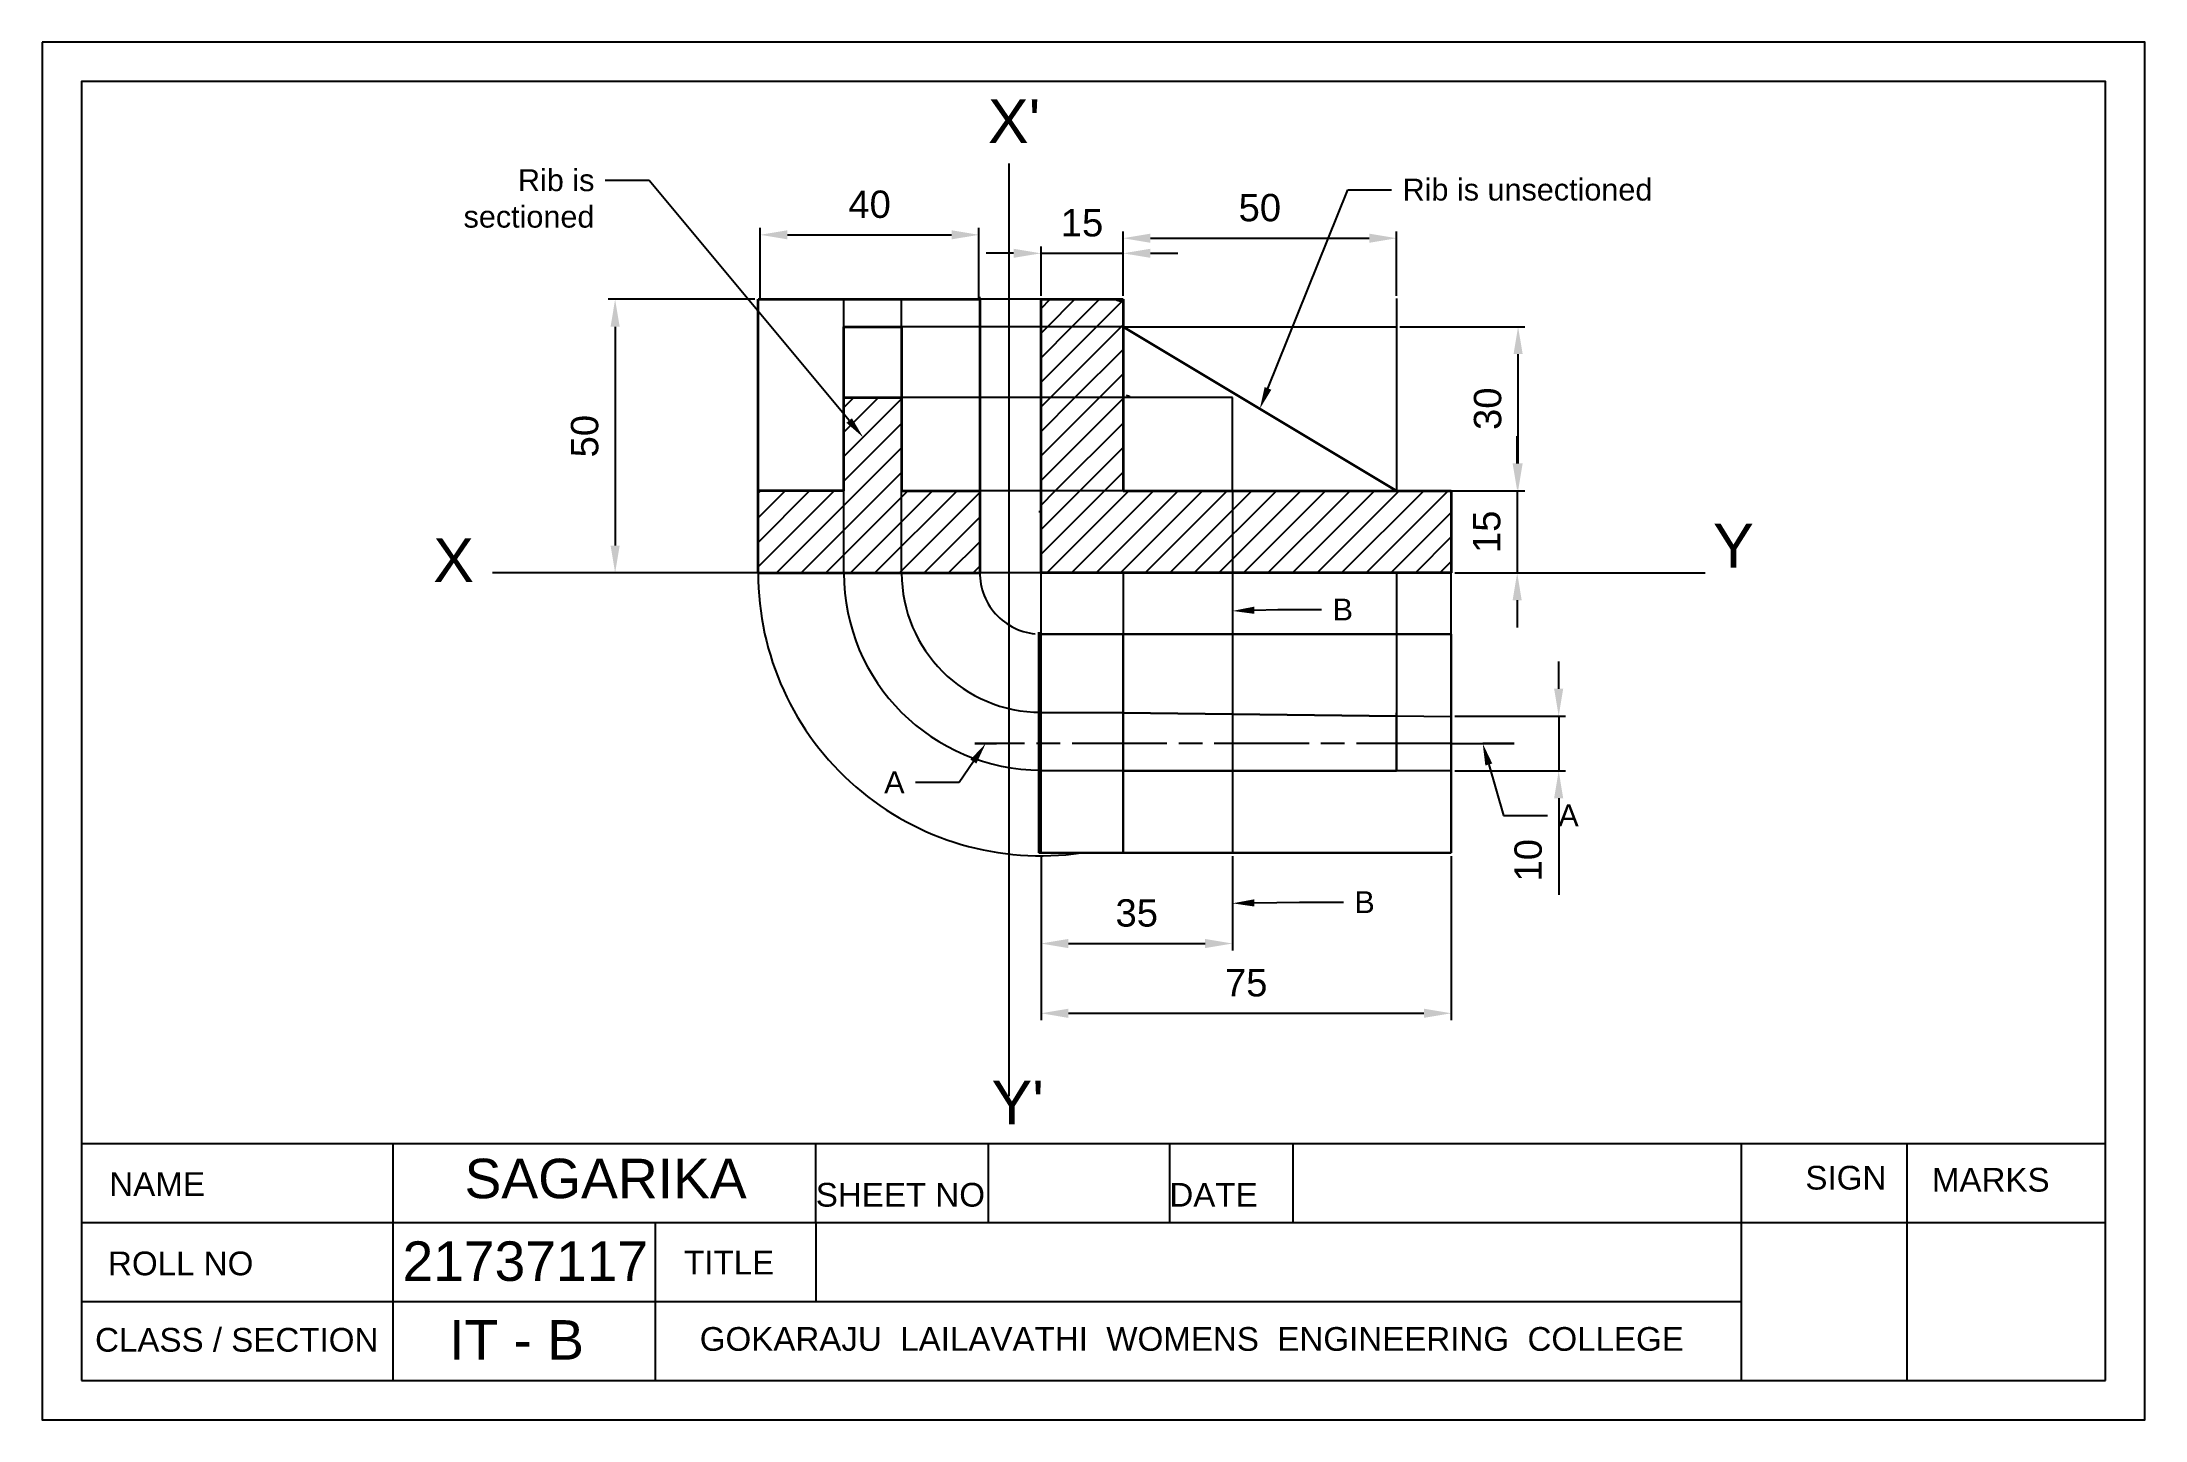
# Model space of a CAD drawing. Header units: millimetres. Extents: x 0 to 266, y 0 to 174.
import ezdxf
from ezdxf import colors
from ezdxf.entities.mleader import LeaderData, LeaderLine
from ezdxf.math import Vec2, Vec3

# ---------------------------------------------------------------- set-up
doc = ezdxf.new("R2010")
doc.units = ezdxf.units.MM
doc.header["$PDMODE"] = 35
doc.linetypes.add('ACAD_ISO08W100', pattern=[36, 24, -3, 6, -3])
doc.styles.get("Standard").update_dxf_attribs({"font": 'arial.ttf'})
doc.dimstyles.new('ISO-25', dxfattribs={"dimtxt": 5, "dimasz": 5, "dimexe": 1.25, "dimexo": 0.625, "dimgap": 3, "dimtad": 1, "dimdec": 0, "dimtxsty": 'Standard', "dimcen": 2.5, "dimadec": 0, "dimazin": 0, "dimtfac": 1, "dimtdec": 0, "dimtmove": 0, "dimatfit": 3, "dimfxl": 1, "dimarcsym": 0})
pattern_1 = [(45, (0.0693, 45.3847), (-1.554727, 1.554727), [])]

# ---------------------------------------------------------------- blocks, each defined once
blk = doc.blocks.new('*D10')
at = {"color": 0, "lineweight": -2, "transparency": 16777216}
for p, q in [((191.98, 92.54), (191.98, 96.01)), ((178.82, 89.08), (192.84, 89.08)), ((191.98, 89.08), (191.98, 82.16)), ((178.82, 82.16), (192.84, 82.16)), ((191.98, 78.69), (191.98, 66.45))]:
    blk.add_line(p, q, dxfattribs=at)
at = {"color": 0, "transparency": 16777216}
for points in [[(191.4, 92.54), (192.55, 92.54), (191.98, 89.08)], [(191.4, 78.69), (192.55, 78.69), (191.98, 82.16)]]:
    blk.add_solid(points, dxfattribs=at)
at = {"layer": 'Defpoints', "color": 0, "transparency": 16777216}
for p in [(178.38, 89.08), (178.38, 82.16), (191.98, 82.16)]:
    blk.add_point(p, dxfattribs=at)
at = {"color": 0, "transparency": 16777216, "insert": (188.13, 70.84), "char_height": 3.463, "attachment_point": 5, "rotation": 90}
blk.add_mtext('10', dxfattribs=at)
blk = doc.blocks.new('*D11')
at = {"color": 0, "lineweight": -2, "transparency": 16777216}
for p, q in [((90.21, 141.84), (71.68, 141.84)), ((72.54, 138.37), (72.54, 110.67)), ((90.21, 107.21), (71.68, 107.21))]:
    blk.add_line(p, q, dxfattribs=at)
at = {"color": 0, "transparency": 16777216}
for points in [[(71.97, 138.37), (73.12, 138.37), (72.54, 141.84)], [(71.97, 110.67), (73.12, 110.67), (72.54, 107.21)]]:
    blk.add_solid(points, dxfattribs=at)
at = {"layer": 'Defpoints', "color": 0, "transparency": 16777216}
for p in [(90.64, 141.84), (72.54, 107.21), (90.64, 107.21)]:
    blk.add_point(p, dxfattribs=at)
at = {"color": 0, "lineweight": -3, "transparency": 16777216, "insert": (68.7, 124.52), "char_height": 3.463, "attachment_point": 5, "rotation": 90}
blk.add_mtext('50', dxfattribs=at)
blk = doc.blocks.new('*D12')
at = {"color": 0, "lineweight": -2, "transparency": 16777216}
for p, q in [((122.98, 147.66), (119.52, 147.66)), ((126.45, 142.27), (126.45, 148.53)), ((126.45, 147.66), (136.83, 147.66)), ((136.83, 142.27), (136.83, 148.53)), ((140.3, 147.66), (143.76, 147.66))]:
    blk.add_line(p, q, dxfattribs=at)
at = {"color": 0, "transparency": 16777216}
for points in [[(122.98, 148.24), (122.98, 147.09), (126.45, 147.66)], [(140.3, 148.24), (140.3, 147.09), (136.83, 147.66)]]:
    blk.add_solid(points, dxfattribs=at)
at = {"layer": 'Defpoints', "color": 0, "transparency": 16777216}
for p in [(136.83, 147.66), (126.45, 141.84), (136.83, 141.84)]:
    blk.add_point(p, dxfattribs=at)
at = {"color": 0, "lineweight": -3, "transparency": 16777216, "insert": (131.64, 151.51), "char_height": 3.463, "attachment_point": 5}
blk.add_mtext('15', dxfattribs=at)
blk = doc.blocks.new('*D13')
at = {"color": 0, "lineweight": -2, "transparency": 16777216}
for p, q in [((136.83, 142.27), (136.83, 150.44)), ((140.3, 149.57), (168, 149.57)), ((171.46, 142.27), (171.46, 150.44))]:
    blk.add_line(p, q, dxfattribs=at)
at = {"color": 0, "transparency": 16777216}
for points in [[(140.3, 150.15), (140.3, 148.99), (136.83, 149.57)], [(168, 150.15), (168, 148.99), (171.46, 149.57)]]:
    blk.add_solid(points, dxfattribs=at)
at = {"layer": 'Defpoints', "color": 0, "transparency": 16777216}
for p in [(171.46, 149.57), (136.83, 141.84), (171.46, 141.84)]:
    blk.add_point(p, dxfattribs=at)
at = {"color": 0, "lineweight": -3, "transparency": 16777216, "insert": (154.15, 153.42), "char_height": 3.463, "attachment_point": 5}
blk.add_mtext('50', dxfattribs=at)
blk = doc.blocks.new('*D14')
at = {"color": 0, "lineweight": -2, "transparency": 16777216}
for p, q in [((186.73, 121.06), (186.73, 124.52)), ((178.82, 117.6), (187.59, 117.6)), ((186.73, 117.6), (186.73, 107.21)), ((178.82, 107.21), (187.59, 107.21)), ((186.73, 103.75), (186.73, 100.29))]:
    blk.add_line(p, q, dxfattribs=at)
at = {"color": 0, "transparency": 16777216}
for points in [[(186.15, 121.06), (187.3, 121.06), (186.73, 117.6)], [(186.15, 103.75), (187.3, 103.75), (186.73, 107.21)]]:
    blk.add_solid(points, dxfattribs=at)
at = {"layer": 'Defpoints', "color": 0, "transparency": 16777216}
for p in [(178.38, 117.6), (178.38, 107.21), (186.73, 107.21)]:
    blk.add_point(p, dxfattribs=at)
at = {"color": 0, "lineweight": -3, "transparency": 16777216, "insert": (182.88, 112.41), "char_height": 3.463, "attachment_point": 5, "rotation": 90}
blk.add_mtext('15', dxfattribs=at)
blk = doc.blocks.new('*D15')
at = {"color": 0, "lineweight": -2, "transparency": 16777216}
for p, q in [((126.45, 71.34), (126.45, 50.6)), ((178.38, 71.34), (178.38, 50.6)), ((129.91, 51.47), (174.92, 51.47))]:
    blk.add_line(p, q, dxfattribs=at)
at = {"color": 0, "transparency": 16777216}
for points in [[(129.91, 52.05), (129.91, 50.89), (126.45, 51.47)], [(174.92, 52.05), (174.92, 50.89), (178.38, 51.47)]]:
    blk.add_solid(points, dxfattribs=at)
at = {"layer": 'Defpoints', "color": 0, "transparency": 16777216}
for p in [(126.45, 71.77), (178.38, 71.77), (178.38, 51.47)]:
    blk.add_point(p, dxfattribs=at)
at = {"color": 0, "lineweight": -3, "transparency": 16777216, "insert": (152.42, 55.31), "char_height": 3.463, "attachment_point": 5}
blk.add_mtext('75', dxfattribs=at)
blk = doc.blocks.new('*D16')
at = {"color": 0, "lineweight": -2, "transparency": 16777216}
for p, q in [((126.45, 70.97), (126.45, 59.43)), ((150.68, 71.34), (150.68, 59.43)), ((129.91, 60.3), (147.22, 60.3))]:
    blk.add_line(p, q, dxfattribs=at)
at = {"color": 0, "transparency": 16777216}
for points in [[(129.91, 60.88), (129.91, 59.72), (126.45, 60.3)], [(147.22, 60.88), (147.22, 59.72), (150.68, 60.3)]]:
    blk.add_solid(points, dxfattribs=at)
at = {"layer": 'Defpoints', "color": 0, "transparency": 16777216}
for p in [(126.45, 71.41), (150.68, 71.77), (150.68, 60.3)]:
    blk.add_point(p, dxfattribs=at)
at = {"color": 0, "lineweight": -3, "transparency": 16777216, "insert": (138.57, 64.15), "char_height": 3.463, "attachment_point": 5}
blk.add_mtext('35', dxfattribs=at)
blk = doc.blocks.new('*D17')
at = {"color": 0, "lineweight": -2, "transparency": 16777216}
for p, q in [((171.89, 138.37), (187.71, 138.37)), ((186.84, 121.06), (186.84, 134.91)), ((171.89, 117.6), (187.71, 117.6))]:
    blk.add_line(p, q, dxfattribs=at)
at = {"color": 0, "transparency": 16777216}
for points in [[(186.27, 134.91), (187.42, 134.91), (186.84, 138.37)], [(186.27, 121.06), (187.42, 121.06), (186.84, 117.6)]]:
    blk.add_solid(points, dxfattribs=at)
at = {"layer": 'Defpoints', "color": 0, "transparency": 16777216}
for p in [(171.46, 138.37), (186.84, 138.37), (171.46, 117.6)]:
    blk.add_point(p, dxfattribs=at)
at = {"color": 0, "lineweight": -3, "transparency": 16777216, "insert": (183, 127.99), "char_height": 3.463, "attachment_point": 5, "rotation": 90}
blk.add_mtext('30', dxfattribs=at)
blk = doc.blocks.new('*D18')
at = {"color": 0, "lineweight": -2, "transparency": 16777216}
for p, q in [((90.9, 142.01), (90.9, 150.87)), ((94.36, 150), (115.14, 150)), ((118.6, 142.01), (118.6, 150.87))]:
    blk.add_line(p, q, dxfattribs=at)
at = {"color": 0, "transparency": 16777216}
for points in [[(94.36, 150.58), (94.36, 149.43), (90.9, 150)], [(115.14, 150.58), (115.14, 149.43), (118.6, 150)]]:
    blk.add_solid(points, dxfattribs=at)
at = {"layer": 'Defpoints', "color": 0, "transparency": 16777216}
for p in [(118.6, 150), (90.9, 141.58), (118.6, 141.58)]:
    blk.add_point(p, dxfattribs=at)
at = {"color": 0, "lineweight": -3, "transparency": 16777216, "insert": (104.75, 153.85), "char_height": 3.463, "attachment_point": 5}
blk.add_mtext('40', dxfattribs=at)
blk = doc.blocks.new('GOKARAJU3')
for p, q in [((5, 169.4), (5, 5)), ((261.19, 169.4), (5, 169.4)), ((261.19, 5), (261.19, 169.4)), ((5, 35), (261.19, 35)), ((44.39, 35), (44.39, 5)), ((97.94, 25), (97.94, 35)), ((119.76, 35), (119.76, 25)), ((142.7, 35), (142.7, 25)), ((158.32, 35), (158.32, 25)), ((215.08, 35), (215.08, 5)), ((236.07, 35), (236.07, 5)), ((5, 25), (261.19, 25)), ((77.59, 25), (77.59, 5)), ((97.94, 25), (97.94, 15)), ((5, 15), (215.08, 15)), ((5, 5), (261.19, 5))]:
    blk.add_line(p, q)
blk.add_lwpolyline([(0, 174.4), (0, 0), (266.19, 0), (266.19, 174.4)], close=True)
at = {"char_height": 3}
for s, width, insert, attachment_point in [('SIGN', 10.7612, (223.21, 32.16), 1), ('MARKS', 16.273, (239.22, 31.9), 1), ('NAME', 15.9424, (8.51, 31.36), 1), ('SHEET NO', 21.0026, (97.94, 30), 1), ('DATE', 14.9315, (142.7, 30), 1), ('ROLL NO', 20.6744, (8.35, 21.31), 1), ('TITLE', 14.1732, (81.27, 21.41), 1), ('CLASS / SECTION', 35.77, (6.71, 11.64), 1), ('GOKARAJU  LAILAVATHI  WOMENS  ENGINEERING  COLLEGE', 147.5066, (145.54, 10.23), 5)]:
    blk.add_mtext_dynamic_manual_height_columns(s, width=width, gutter_width=15, heights=[0], dxfattribs=dict(at, insert=insert, attachment_point=attachment_point))

msp = doc.modelspace()

# ---------------------------------------------------------------- hatches: boundary and pattern name
at = {"lineweight": -2}
h = msp.add_hatch(dxfattribs=at)
h.set_pattern_fill('ANSI31', color=256)
h.set_pattern_definition(pattern_1)
h.paths.add_polyline_path([(136.83, 141.84), (126.45, 141.84), (126.45, 138.37), (136.83, 138.37)])
h.paths.add_polyline_path([(136.83, 129.42), (126.45, 129.42), (126.45, 117.6), (136.83, 117.6)])
h = msp.add_hatch(dxfattribs=at)
h.set_pattern_fill('ANSI31', color=256)
h.set_pattern_definition(pattern_1)
h.paths.add_polyline_path([(136.83, 138.37), (126.45, 138.37), (126.45, 129.42), (136.83, 129.42)])
h.paths.add_polyline_path([(178.38, 117.6), (160.71, 117.6), (150.68, 117.6), (136.83, 117.6), (126.45, 117.6), (126.45, 107.21), (178.38, 107.21)])
h.paths.add_polyline_path([(101.49, 117.6), (90.64, 117.6), (90.64, 107.21), (101.49, 107.21)])
h.paths.add_polyline_path([(108.8, 129.42), (101.49, 129.42), (101.49, 107.21), (108.8, 107.21)])
h.paths.add_polyline_path([(118.7, 117.6), (108.8, 117.6), (108.8, 107.21), (118.7, 107.21)])

# ---------------------------------------------------------------- linework, layer by layer
at = {"lineweight": -3}
for p, q in [((122.38, 159.02), (122.38, 40.97)), ((171.46, 141.93), (171.46, 138.37)), ((171.46, 138.37), (171.46, 129.42)), ((150.68, 117.6), (150.68, 71.77)), ((187.59, 107.21), (210.52, 107.21))]:
    msp.add_line(p, q, dxfattribs=at)
at = {"lineweight": 35}
for p, q in [((90.64, 107.21), (90.64, 141.84)), ((90.64, 141.84), (118.7, 141.84)), ((118.7, 141.84), (118.7, 107.21)), ((126.45, 107.21), (126.45, 141.84)), ((126.45, 141.84), (136.83, 141.84)), ((136.83, 141.84), (136.83, 117.6)), ((101.49, 117.6), (101.49, 138.37)), ((101.49, 138.37), (108.8, 138.37)), ((108.81, 138.37), (108.81, 117.6)), ((101.49, 129.42), (108.98, 129.42)), ((101.49, 117.6), (90.64, 117.6)), ((108.81, 117.6), (118.7, 117.6)), ((136.83, 117.6), (178.38, 117.6)), ((178.38, 117.6), (178.38, 107.21)), ((90.64, 107.21), (118.7, 107.21)), ((178.38, 107.21), (126.45, 107.21))]:
    msp.add_line(p, q, dxfattribs=at)
at = {"lineweight": -2}
for p, q in [((126.45, 141.84), (90.64, 141.84)), ((101.49, 138.37), (101.49, 141.84)), ((108.8, 107.21), (108.8, 141.84)), ((118.7, 107.21), (118.7, 142.17)), ((101.49, 138.37), (101.49, 132.89)), ((118.7, 138.37), (101.49, 138.37)), ((101.49, 138.37), (108.8, 138.37)), ((101.49, 138.37), (108.81, 138.37)), ((108.81, 138.37), (108.8, 138.37)), ((108.8, 138.37), (108.8, 138.37)), ((136.83, 138.37), (118.7, 138.37)), ((101.49, 107.21), (101.49, 132.89)), ((118.31, 129.42), (101.49, 129.42)), ((115.2, 129.42), (115.07, 129.42)), ((126.45, 129.42), (118.31, 129.42)), ((118.7, 117.38), (118.7, 117.6)), ((118.7, 107.21), (118.7, 111.16)), ((136.83, 89.49), (126.45, 89.49)), ((178.38, 89), (171.46, 89.08)), ((136.83, 82.16), (126.16, 82.16))]:
    msp.add_line(p, q, dxfattribs=at)
for p, q in [((136.83, 141.84), (136.83, 117.6)), ((136.83, 117.6), (136.83, 138.37)), ((136.83, 138.37), (171.46, 138.37)), ((143.62, 138.37), (171.46, 138.37)), ((150.68, 129.42), (126.45, 129.42)), ((150.68, 117.6), (150.68, 129.42)), ((171.46, 129.42), (171.46, 117.6)), ((136.83, 117.6), (108.8, 117.6)), ((178.38, 107.21), (57.03, 107.21)), ((126.45, 99.47), (126.45, 107.21)), ((136.83, 107.21), (136.83, 71.77)), ((171.46, 107.21), (171.46, 82.16)), ((178.38, 99.47), (178.38, 107.21)), ((178.38, 89.08), (178.38, 89.08)), ((178.38, 82.16), (136.83, 82.16))]:
    msp.add_line(p, q)
at = {"lineweight": 30}
for p, q in [((136.83, 138.37), (171.46, 117.6)), ((171.46, 117.6), (171.46, 117.6)), ((126.16, 71.77), (126.16, 99.72)), ((126.45, 99.47), (178.38, 99.47)), ((136.83, 99.47), (136.83, 71.77)), ((178.38, 99.47), (178.38, 71.77)), ((136.83, 89.49), (171.46, 89.08)), ((171.46, 89.49), (171.46, 82.16)), ((171.46, 82.16), (136.83, 82.16)), ((178.38, 71.77), (126.16, 71.77))]:
    msp.add_line(p, q, dxfattribs=at)
at = {"color": 146, "true_color": 0x105689}
for p, q in [((126.45, 71.77), (126.45, 99.47)), ((126.45, 99.47), (178.38, 99.47)), ((136.83, 99.47), (136.83, 71.77)), ((178.38, 99.47), (178.38, 71.77)), ((171.46, 89.08), (171.46, 82.16)), ((171.46, 82.16), (136.83, 82.16)), ((126.45, 71.77), (178.38, 71.77))]:
    msp.add_line(p, q, dxfattribs=at)
at = {"linetype": 'ACAD_ISO08W100', "lineweight": 25, "ltscale": 0.5}
for p, q in [((178.38, 89.08), (178.38, 82.16)), ((178.38, 85.62), (118.07, 85.62)), ((178.38, 85.62), (186.33, 85.62))]:
    msp.add_line(p, q, dxfattribs=at)
at = {"lineweight": 30, "ltscale": 0.5}
for p, q in [((118.07, 85.62), (120.83, 85.62)), ((182.36, 85.62), (186.33, 85.62))]:
    msp.add_line(p, q, dxfattribs=at)
at = {"linetype": 'Continuous'}
msp.add_lwpolyline([(5, 35), (261.19, 35), (261.19, 169.4), (5, 169.4)], close=True, dxfattribs=at)
at = {"lineweight": -2}
for radius, start, end in [(35.81, 73.1356, 75.2456), (24.96, 62.8753, 64.3406), (7.74, 90, 92.1183), (35.81, 180, 278.1727), (24.96, 180, 270), (17.64, 180, 270), (7.74, 173.4057, 264.5196), (7.74, 267.8817, 270)]:
    msp.add_arc((126.45, 107.21), radius, start, end, dxfattribs=at)

# ---------------------------------------------------------------- block references
msp.add_blockref('GOKARAJU3', (0, 0))

# ---------------------------------------------------------------- texts
at = {"lineweight": -3}
for s, p in [("X'", (119.73, 161.62)), ('Y', (211.52, 107.89)), ('X', (49.51, 106.06)), ("Y'", (120.18, 37.41))]:
    msp.add_text(s, height=5.54, dxfattribs=at).set_placement(p)
for s, p in [('SAGARIKA', (53.48, 28.06)), ('21737117', (45.63, 17.6)), ('IT - B', (51.53, 7.63))]:
    msp.add_text(s, height=5).set_placement(p)

# ---------------------------------------------------------------- dimensions: what is measured, and where the dimension line sits
for base, p1, p2, picture, middle in [((118.6, 150), (90.9, 141.58), (118.6, 141.58), '*D18', (104.75, 153.85)), ((171.46, 149.57), (136.83, 141.84), (171.46, 141.84), '*D13', (154.15, 153.42)), ((136.83, 147.66), (126.45, 141.84), (136.83, 141.84), '*D12', (131.64, 151.51)), ((178.38, 51.47), (126.45, 71.77), (178.38, 71.77), '*D15', (152.42, 55.31)), ((150.68, 60.3), (126.45, 71.41), (150.68, 71.77), '*D16', (138.57, 64.15))]:
    dim = msp.add_linear_dim(base=base, p1=p1, p2=p2, dimstyle='ISO-25', override={"dimscale": 0.692509, "dimlfac": 1.444025}, dxfattribs=at)
    dim.commit()
    dim.dimension.update_dxf_attribs({"geometry": picture, "text_midpoint": middle})
for base, p1, p2, picture, middle in [((72.54, 107.21), (90.64, 141.84), (90.64, 107.21), '*D11', (68.7, 124.52)), ((186.84, 138.37), (171.46, 117.6), (171.46, 138.37), '*D17', (183, 127.99)), ((186.73, 107.21), (178.38, 117.6), (178.38, 107.21), '*D14', (182.88, 112.41))]:
    dim = msp.add_linear_dim(base=base, p1=p1, p2=p2, angle=90, dimstyle='ISO-25', override={"dimscale": 0.692509, "dimlfac": 1.444025}, dxfattribs=at)
    dim.commit()
    dim.dimension.update_dxf_attribs({"geometry": picture, "text_midpoint": middle})
dim = msp.add_linear_dim(base=(191.98, 82.16), p1=(178.38, 89.08), p2=(178.38, 82.16), angle=90, dimstyle='ISO-25', override={"dimscale": 0.692509, "dimlfac": 1.444025})
dim.commit()
dim.dimension.update_dxf_attribs({"geometry": '*D10', "text_midpoint": (188.13, 70.84)})

# ---------------------------------------------------------------- leaders
ml = msp.add_multileader_mtext('Standard', dxfattribs=at)
ml.set_content('Rib is sectioned', color=256)
ml.set_leader_properties()
ml.build(insert=Vec2(0, 0))
ml.multileader.update_dxf_attribs({"arrow_head_size": 2.77})
ctx = ml.context
ctx.base_point, ctx.char_height, ctx.arrow_head_size, ctx.landing_gap_size, ctx.plane_origin = Vec3(52.36, 156.89), 2.77, 2.77, 1.39, Vec3(103.94, 124.37)
ctx.text_align_type = 2
notes = []
notes.append((ctx, [(0, (1, 1, 0), (76.84, 156.89), (-1, 0), 5.54, [(0, [(103.94, 124.37)], 0, [])])]))
ctx.mtext.insert, ctx.mtext.width, ctx.mtext.alignment, ctx.mtext.flow_direction = Vec3(69.92, 158.3), 20.4515, 3, 5
ml = msp.add_multileader_mtext('Standard', dxfattribs=at)
ml.set_content('Rib is unsectioned', color=256)
ml.set_leader_properties()
ml.build(insert=Vec2(0, 0))
ml.multileader.update_dxf_attribs({"arrow_head_size": 2.77})
ctx = ml.context
ctx.base_point, ctx.char_height, ctx.arrow_head_size, ctx.landing_gap_size, ctx.plane_origin = Vec3(170.83, 155.7), 2.77, 2.77, 1.39, Vec3(154.15, 127.99)
notes.append((ctx, [(0, (1, 1, 0), (165.29, 155.7), (1, 0), 5.54, [(0, [(154.15, 127.99)], 0, [])])]))
ctx.mtext.insert, ctx.mtext.width, ctx.mtext.flow_direction = Vec3(172.22, 157.11), 40.2213, 5
ml = msp.add_multileader_mtext('Standard', dxfattribs=at)
ml.set_content('B', color=256)
ml.set_leader_properties()
ml.build(insert=Vec2(0, 0))
ml.multileader.update_dxf_attribs({"arrow_head_size": 2.77})
ctx = ml.context
ctx.base_point, ctx.char_height, ctx.arrow_head_size, ctx.landing_gap_size, ctx.plane_origin = Vec3(161.97, 102.57), 2.77, 2.77, 1.39, Vec3(150.68, 102.4)
notes.append((ctx, [(0, (1, 1, 0), (156.43, 102.57), (1, 0), 5.54, [(0, [(150.68, 102.4)], 0, [])])]))
ctx.mtext.insert, ctx.mtext.flow_direction = Vec3(163.36, 103.96), 5
at = {"lineweight": 25, "ltscale": 0.5}
ml = msp.add_multileader_mtext('Standard', dxfattribs=at)
ml.set_content('A', color=256)
ml.set_leader_properties()
ml.build(insert=Vec2(0, 0))
ml.multileader.update_dxf_attribs({"arrow_head_size": 2.77})
ctx = ml.context
ctx.base_point, ctx.char_height, ctx.arrow_head_size, ctx.landing_gap_size, ctx.plane_origin = Vec3(105.2, 80.7), 2.77, 2.77, 1.39, Vec3(119.45, 85.62)
ctx.text_align_type = 2
notes.append((ctx, [(0, (1, 1, 0), (116.1, 80.7), (-1, 0), 5.54, [(0, [(119.45, 85.62)], 0, [])])]))
ctx.mtext.insert, ctx.mtext.alignment, ctx.mtext.flow_direction = Vec3(109.18, 82.09), 3, 5
ml = msp.add_multileader_mtext('Standard', dxfattribs=at)
ml.set_content('A', color=256)
ml.set_leader_properties()
ml.build(insert=Vec2(0, 0))
ml.multileader.update_dxf_attribs({"arrow_head_size": 2.77})
ctx = ml.context
ctx.base_point, ctx.char_height, ctx.arrow_head_size, ctx.landing_gap_size, ctx.plane_origin = Vec3(190.55, 76.52), 2.77, 2.77, 1.39, Vec3(182.36, 85.62)
notes.append((ctx, [(0, (1, 1, 0), (185.01, 76.52), (1, 0), 5.54, [(0, [(182.36, 85.62)], 0, [])])]))
ctx.mtext.insert, ctx.mtext.flow_direction = Vec3(191.94, 77.9), 5
ml = msp.add_multileader_mtext('Standard', dxfattribs=at)
ml.set_content('B', color=256)
ml.set_leader_properties()
ml.build(insert=Vec2(0, 0))
ml.multileader.update_dxf_attribs({"arrow_head_size": 2.77})
ctx = ml.context
ctx.base_point, ctx.char_height, ctx.arrow_head_size, ctx.landing_gap_size, ctx.plane_origin = Vec3(164.73, 65.54), 2.77, 2.77, 1.39, Vec3(150.68, 65.39)
notes.append((ctx, [(0, (1, 1, 0), (159.19, 65.54), (1, 0), 5.54, [(0, [(150.68, 65.39)], 0, [])])]))
ctx.mtext.insert, ctx.mtext.flow_direction = Vec3(166.12, 66.92), 5
for ctx, leaders in notes:
    for number, flags, end, landing, length, lines in leaders:
        leader = LeaderData()
        leader.index, (leader.has_last_leader_line, leader.has_dogleg_vector, leader.attachment_direction) = number, flags
        leader.last_leader_point, leader.dogleg_vector, leader.dogleg_length = Vec3(end), Vec3(landing), length
        for number, points, colour, breaks in lines:
            line = LeaderLine()
            line.index, line.vertices, line.color, line.breaks = number, Vec3.list(points), colors.encode_raw_color(colour), breaks
            leader.lines.append(line)
        ctx.leaders.append(leader)

doc.saveas('drawing.dxf')
